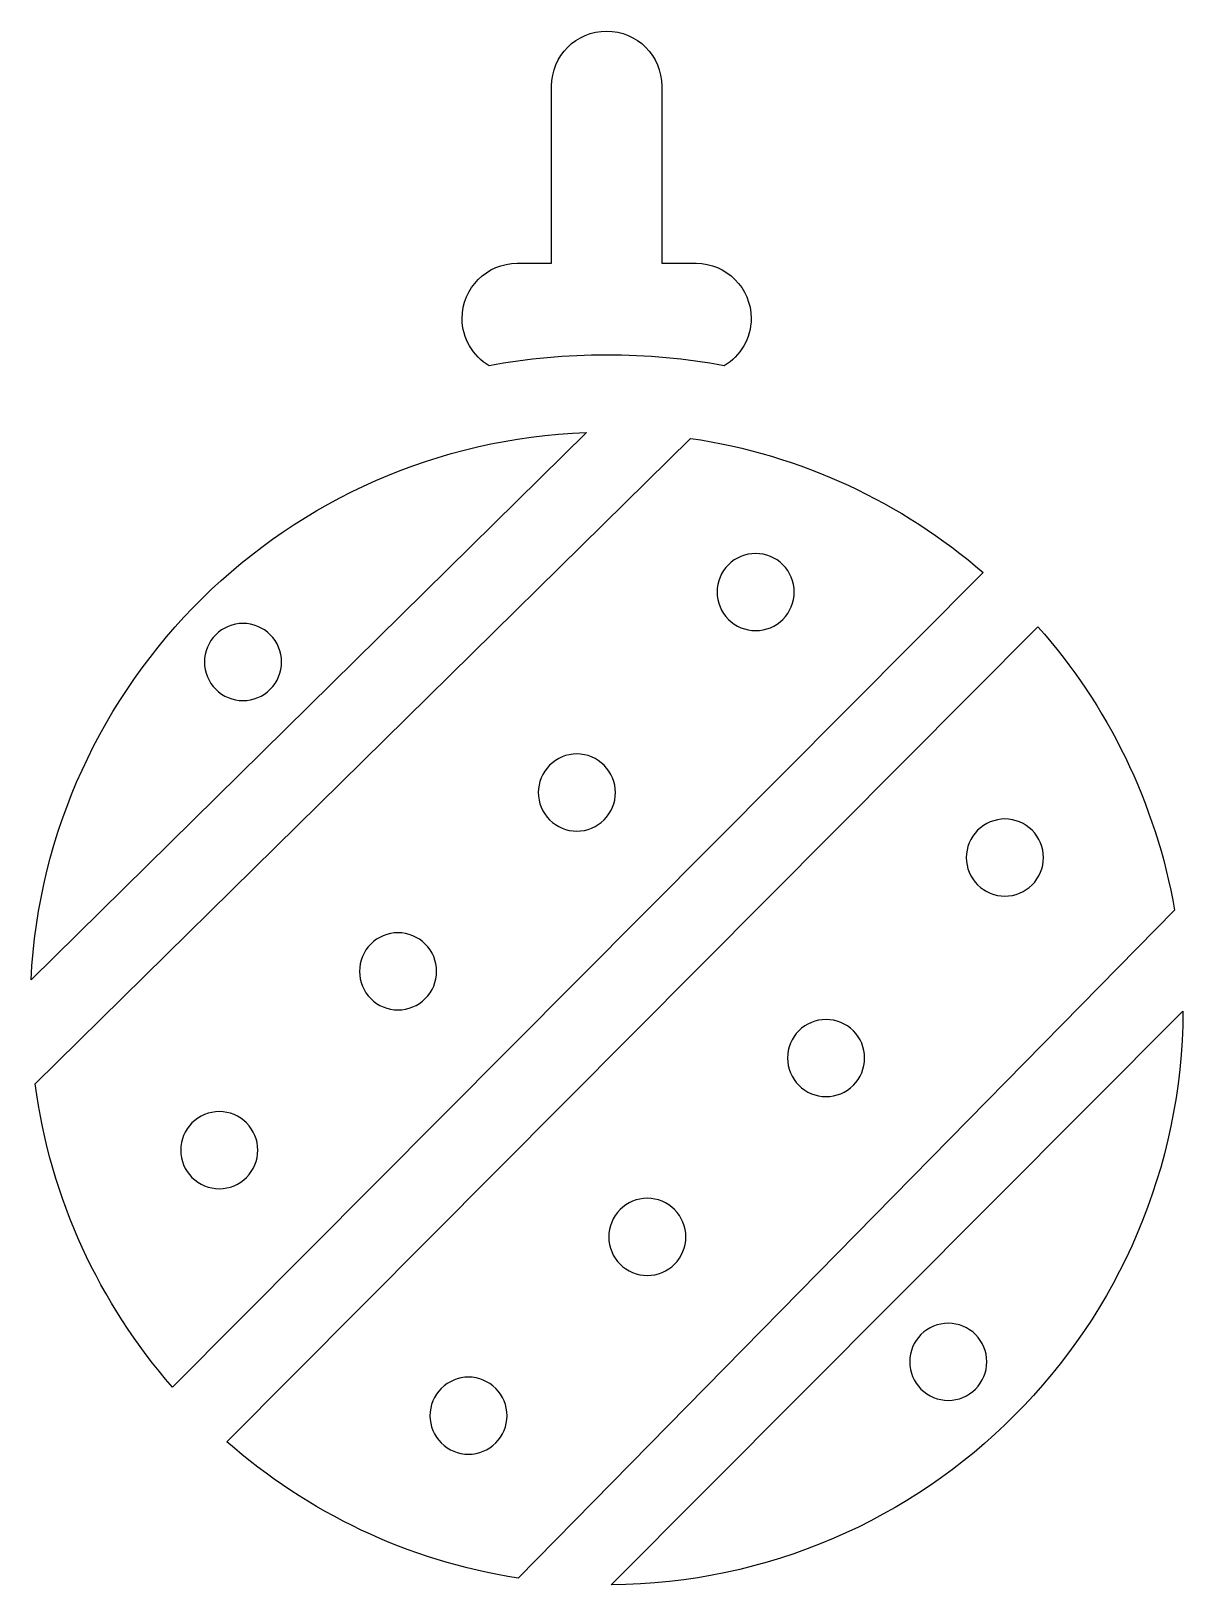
# Model space of a CAD drawing. Header units: centimetres. Extents: x -8 to 8, y -10.8 to 10.8.
import ezdxf

# ---------------------------------------------------------------- set-up
doc = ezdxf.new("R2010")
doc.units = ezdxf.units.CM
doc.header["$MEASUREMENT"] = 0
doc.layers.add('Layer 1', color=7, linetype='Continuous')

msp = doc.modelspace()

# ---------------------------------------------------------------- linework, layer by layer
at = {"layer": 'Layer 1'}
for points, knots in [([(-1.63875, 6.14556), (-1.10855, 6.24234), (-0.5625, 6.29317), (-0.00482, 6.29317), (-0.00482, 6.29317), (0.55286, 6.29317), (1.09891, 6.24233), (1.62911, 6.14556), (1.62911, 6.14556), (1.85275, 6.27924), (2.00297, 6.52302), (2.00297, 6.80247), (2.00297, 6.80247), (2.00297, 7.22525), (1.66012, 7.5681), (1.23734, 7.5681), (1.23734, 7.5681), (1.23734, 7.5681), (0.76073, 7.5681), (0.76073, 7.5681), (0.76073, 7.5681), (0.76073, 7.5681), (0.76073, 10.02937), (0.76073, 10.02937), (0.76073, 10.02937), (0.76073, 10.45215), (0.41788, 10.795), (-0.0049, 10.795), (-0.0049, 10.795), (-0.42768, 10.795), (-0.77053, 10.45215), (-0.77053, 10.02937), (-0.77053, 10.02937), (-0.77053, 10.02937), (-0.77053, 7.56818), (-0.77053, 7.56818), (-0.77053, 7.56818), (-0.77053, 7.56818), (-1.24713, 7.56818), (-1.24713, 7.56818), (-1.24713, 7.56818), (-1.66991, 7.56818), (-2.01276, 7.22533), (-2.01276, 6.80255), (-2.01276, 6.80255), (-2.01261, 6.52309), (-1.86239, 6.27924), (-1.63875, 6.14556)], [0, 0, 0, 0, 0.07692308, 0.07692308, 0.07692308, 0.07692308, 0.15384615, 0.15384615, 0.15384615, 0.15384615, 0.23076923, 0.23076923, 0.23076923, 0.23076923, 0.30769231, 0.30769231, 0.30769231, 0.30769231, 0.38461538, 0.38461538, 0.38461538, 0.38461538, 0.46153846, 0.46153846, 0.46153846, 0.46153846, 0.53846154, 0.53846154, 0.53846154, 0.53846154, 0.61538462, 0.61538462, 0.61538462, 0.61538462, 0.69230769, 0.69230769, 0.69230769, 0.69230769, 0.76923077, 0.76923077, 0.76923077, 0.76923077, 0.84615385, 0.84615385, 0.84615385, 0.84615385, 1, 1, 1, 1]), ([(-8.00336, -2.38739), (-8.00336, -2.38739), (-0.28497, 5.21585), (-0.28497, 5.21585), (-0.28497, 5.21585), (-4.43859, 5.0723), (-7.79878, 1.75084), (-8.00336, -2.38739)], [0, 0, 0, 0, 0.33333333, 0.33333333, 0.33333333, 0.33333333, 1, 1, 1, 1]), ([(-6.03944, -8.04631), (-6.03944, -8.04631), (5.22634, 3.27192), (5.22634, 3.27192), (5.22634, 3.27192), (4.10048, 4.24527), (2.70137, 4.91044), (1.16146, 5.13615), (1.16146, 5.13615), (1.16146, 5.13615), (-7.94487, -3.83435), (-7.94487, -3.83435), (-7.94487, -3.83435), (-7.73501, -5.43421), (-7.05122, -6.88684), (-6.03944, -8.04631)], [0, 0, 0, 0, 0.2, 0.2, 0.2, 0.2, 0.4, 0.4, 0.4, 0.4, 0.6, 0.6, 0.6, 0.6, 1, 1, 1, 1]), ([(1.68699, 3.37918), (1.78652, 3.47948), (1.92441, 3.53613), (2.06598, 3.53613), (2.06598, 3.53613), (2.20686, 3.53613), (2.34467, 3.47947), (2.44412, 3.37918), (2.44412, 3.37918), (2.54449, 3.27957), (2.60192, 3.14176), (2.60192, 3.00019), (2.60192, 3.00019), (2.60192, 2.85931), (2.5445, 2.72142), (2.44412, 2.6212), (2.44412, 2.6212), (2.34459, 2.52167), (2.20677, 2.46425), (2.06598, 2.46425), (2.06598, 2.46425), (1.92434, 2.46425), (1.78653, 2.52167), (1.68699, 2.6212), (1.68699, 2.6212), (1.58669, 2.7215), (1.53004, 2.85931), (1.53004, 3.00019), (1.53004, 3.00019), (1.53004, 3.14176), (1.58677, 3.27958), (1.68699, 3.37918)], [0, 0, 0, 0, 0.11111111, 0.11111111, 0.11111111, 0.11111111, 0.22222222, 0.22222222, 0.22222222, 0.22222222, 0.33333333, 0.33333333, 0.33333333, 0.33333333, 0.44444444, 0.44444444, 0.44444444, 0.44444444, 0.55555556, 0.55555556, 0.55555556, 0.55555556, 0.66666667, 0.66666667, 0.66666667, 0.66666667, 0.77777778, 0.77777778, 0.77777778, 0.77777778, 1, 1, 1, 1]), ([(-5.43697, 2.40752), (-5.33744, 2.50705), (-5.19894, 2.56447), (-5.05798, 2.56447), (-5.05798, 2.56447), (-4.9171, 2.56447), (-4.7786, 2.50705), (-4.67907, 2.40752), (-4.67907, 2.40752), (-4.57946, 2.30791), (-4.52204, 2.16941), (-4.52204, 2.02853), (-4.52204, 2.02853), (-4.52204, 1.88765), (-4.57946, 1.74908), (-4.67907, 1.64954), (-4.67907, 1.64954), (-4.7786, 1.55001), (-4.9171, 1.49259), (-5.05798, 1.49259), (-5.05798, 1.49259), (-5.19893, 1.49259), (-5.33743, 1.55001), (-5.43697, 1.64954), (-5.43697, 1.64954), (-5.53651, 1.74907), (-5.59392, 1.88765), (-5.59392, 2.02853), (-5.59392, 2.02853), (-5.59392, 2.16941), (-5.5365, 2.30791), (-5.43697, 2.40752)], [0, 0, 0, 0, 0.11111111, 0.11111111, 0.11111111, 0.11111111, 0.22222222, 0.22222222, 0.22222222, 0.22222222, 0.33333333, 0.33333333, 0.33333333, 0.33333333, 0.44444444, 0.44444444, 0.44444444, 0.44444444, 0.55555556, 0.55555556, 0.55555556, 0.55555556, 0.66666667, 0.66666667, 0.66666667, 0.66666667, 0.77777778, 0.77777778, 0.77777778, 0.77777778, 1, 1, 1, 1]), ([(5.98861, 2.51831), (5.98861, 2.51831), (-5.28254, -8.80536), (-5.28254, -8.80536), (-5.28254, -8.80536), (-4.16403, -9.78743), (-2.77081, -10.46364), (-1.2345, -10.70144), (-1.2345, -10.70144), (-1.2345, -10.70144), (7.88676, -1.42185), (7.88676, -1.42185), (7.88676, -1.42185), (7.62881, 0.07358), (6.95483, 1.42805), (5.98861, 2.51831)], [0, 0, 0, 0, 0.2, 0.2, 0.2, 0.2, 0.4, 0.4, 0.4, 0.4, 0.6, 0.6, 0.6, 0.6, 1, 1, 1, 1]), ([(-0.79748, 0.59375), (-0.69787, 0.69336), (-0.56006, 0.75078), (-0.41926, 0.75078), (-0.41926, 0.75078), (-0.27762, 0.75078), (-0.13988, 0.69336), (-0.04027, 0.59375), (-0.04027, 0.59375), (0.06003, 0.49345), (0.11745, 0.35572), (0.11745, 0.21484), (0.11745, 0.21484), (0.11745, 0.07389), (0.06003, -0.06461), (-0.04027, -0.16415), (-0.04027, -0.16415), (-0.13988, -0.26368), (-0.27769, -0.3211), (-0.41926, -0.3211), (-0.41926, -0.3211), (-0.56014, -0.3211), (-0.69795, -0.26368), (-0.79748, -0.16415), (-0.79748, -0.16415), (-0.89778, -0.06462), (-0.95443, 0.07388), (-0.95443, 0.21484), (-0.95443, 0.21484), (-0.95443, 0.35563), (-0.89778, 0.49345), (-0.79748, 0.59375)], [0, 0, 0, 0, 0.11111111, 0.11111111, 0.11111111, 0.11111111, 0.22222222, 0.22222222, 0.22222222, 0.22222222, 0.33333333, 0.33333333, 0.33333333, 0.33333333, 0.44444444, 0.44444444, 0.44444444, 0.44444444, 0.55555556, 0.55555556, 0.55555556, 0.55555556, 0.66666667, 0.66666667, 0.66666667, 0.66666667, 0.77777778, 0.77777778, 0.77777778, 0.77777778, 1, 1, 1, 1]), ([(5.52892, -1.22463), (5.38804, -1.22463), (5.25023, -1.16721), (5.15001, -1.0676), (5.15001, -1.0676), (5.0504, -0.96807), (4.99298, -0.82957), (4.99298, -0.68869), (4.99298, -0.68869), (4.99298, -0.54774), (5.0504, -0.40992), (5.15001, -0.3097), (5.15001, -0.3097), (5.24954, -0.21017), (5.38804, -0.15275), (5.52892, -0.15275), (5.52892, -0.15275), (5.66987, -0.15275), (5.80837, -0.21017), (5.90791, -0.3097), (5.90791, -0.3097), (6.00828, -0.41), (6.06486, -0.54773), (6.06486, -0.68869), (6.06486, -0.68869), (6.06486, -0.82957), (6.00828, -0.96807), (5.90791, -1.0676), (5.90791, -1.0676), (5.80838, -1.1672), (5.66987, -1.22463), (5.52892, -1.22463)], [0, 0, 0, 0, 0.11111111, 0.11111111, 0.11111111, 0.11111111, 0.22222222, 0.22222222, 0.22222222, 0.22222222, 0.33333333, 0.33333333, 0.33333333, 0.33333333, 0.44444444, 0.44444444, 0.44444444, 0.44444444, 0.55555556, 0.55555556, 0.55555556, 0.55555556, 0.66666667, 0.66666667, 0.66666667, 0.66666667, 0.77777778, 0.77777778, 0.77777778, 0.77777778, 1, 1, 1, 1]), ([(-3.28271, -1.89065), (-3.18234, -1.79112), (-3.0446, -1.7337), (-2.90372, -1.7337), (-2.90372, -1.7337), (-2.76284, -1.7337), (-2.62427, -1.79112), (-2.52473, -1.89065), (-2.52473, -1.89065), (-2.42443, -1.99102), (-2.36778, -2.12876), (-2.36778, -2.26964), (-2.36778, -2.26964), (-2.36778, -2.41052), (-2.42444, -2.54909), (-2.52473, -2.64863), (-2.52473, -2.64863), (-2.62426, -2.74893), (-2.76284, -2.80558), (-2.90372, -2.80558), (-2.90372, -2.80558), (-3.0446, -2.80558), (-3.18241, -2.74892), (-3.28271, -2.64863), (-3.28271, -2.64863), (-3.38224, -2.5491), (-3.43966, -2.41052), (-3.43966, -2.26964), (-3.43966, -2.26964), (-3.43966, -2.12876), (-3.38225, -1.99026), (-3.28271, -1.89065)], [0, 0, 0, 0, 0.11111111, 0.11111111, 0.11111111, 0.11111111, 0.22222222, 0.22222222, 0.22222222, 0.22222222, 0.33333333, 0.33333333, 0.33333333, 0.33333333, 0.44444444, 0.44444444, 0.44444444, 0.44444444, 0.55555556, 0.55555556, 0.55555556, 0.55555556, 0.66666667, 0.66666667, 0.66666667, 0.66666667, 0.77777778, 0.77777778, 0.77777778, 0.77777778, 1, 1, 1, 1]), ([(8.00328, -2.82127), (8.00328, -2.82127), (0.05627, -10.795), (0.05627, -10.795), (0.05627, -10.795), (4.43285, -10.76208), (7.98499, -7.20113), (8.00328, -2.82127)], [0, 0, 0, 0, 0.33333333, 0.33333333, 0.33333333, 0.33333333, 1, 1, 1, 1]), ([(3.42344, -3.85296), (3.32391, -3.95333), (3.18541, -4.01076), (3.04453, -4.01076), (3.04453, -4.01076), (2.90358, -4.01076), (2.76508, -3.95334), (2.66554, -3.85296), (2.66554, -3.85296), (2.56601, -3.75343), (2.50859, -3.61561), (2.50859, -3.47482), (2.50859, -3.47482), (2.50859, -3.33318), (2.56601, -3.19537), (2.66554, -3.09583), (2.66554, -3.09583), (2.76507, -2.99553), (2.90357, -2.93888), (3.04453, -2.93888), (3.04453, -2.93888), (3.18541, -2.93888), (3.32391, -2.99554), (3.42344, -3.09583), (3.42344, -3.09583), (3.52305, -3.19536), (3.58047, -3.33394), (3.58047, -3.47482), (3.58047, -3.47482), (3.58047, -3.6157), (3.52305, -3.7535), (3.42344, -3.85296)], [0, 0, 0, 0, 0.11111111, 0.11111111, 0.11111111, 0.11111111, 0.22222222, 0.22222222, 0.22222222, 0.22222222, 0.33333333, 0.33333333, 0.33333333, 0.33333333, 0.44444444, 0.44444444, 0.44444444, 0.44444444, 0.55555556, 0.55555556, 0.55555556, 0.55555556, 0.66666667, 0.66666667, 0.66666667, 0.66666667, 0.77777778, 0.77777778, 0.77777778, 0.77777778, 1, 1, 1, 1]), ([(-5.3882, -4.21824), (-5.24732, -4.21824), (-5.10875, -4.27566), (-5.00921, -4.37519), (-5.00921, -4.37519), (-4.90968, -4.47556), (-4.85226, -4.6133), (-4.85226, -4.75418), (-4.85226, -4.75418), (-4.85226, -4.89582), (-4.90968, -5.03363), (-5.00921, -5.13317), (-5.00921, -5.13317), (-5.10874, -5.23347), (-5.24732, -5.29012), (-5.3882, -5.29012), (-5.3882, -5.29012), (-5.52908, -5.29012), (-5.66758, -5.23346), (-5.76719, -5.13317), (-5.76719, -5.13317), (-5.86672, -5.03364), (-5.92414, -4.89575), (-5.92414, -4.75418), (-5.92414, -4.75418), (-5.92414, -4.6133), (-5.86672, -4.47549), (-5.76719, -4.37519), (-5.76719, -4.37519), (-5.66758, -4.27566), (-5.52907, -4.21824), (-5.3882, -4.21824)], [0, 0, 0, 0, 0.11111111, 0.11111111, 0.11111111, 0.11111111, 0.22222222, 0.22222222, 0.22222222, 0.22222222, 0.33333333, 0.33333333, 0.33333333, 0.33333333, 0.44444444, 0.44444444, 0.44444444, 0.44444444, 0.55555556, 0.55555556, 0.55555556, 0.55555556, 0.66666667, 0.66666667, 0.66666667, 0.66666667, 0.77777778, 0.77777778, 0.77777778, 0.77777778, 1, 1, 1, 1]), ([(0.93905, -6.33827), (0.83868, -6.4378), (0.70094, -6.49522), (0.56006, -6.49522), (0.56006, -6.49522), (0.41918, -6.49522), (0.28061, -6.4378), (0.18107, -6.33827), (0.18107, -6.33827), (0.08154, -6.23866), (0.02412, -6.10016), (0.02412, -5.95928), (0.02412, -5.95928), (0.02412, -5.81756), (0.08154, -5.67983), (0.18107, -5.58029), (0.18107, -5.58029), (0.2806, -5.47992), (0.41842, -5.42334), (0.56006, -5.42334), (0.56006, -5.42334), (0.70094, -5.42334), (0.83944, -5.47992), (0.93905, -5.58029), (0.93905, -5.58029), (1.03858, -5.67982), (1.096, -5.81764), (1.096, -5.95928), (1.096, -5.95928), (1.09592, -6.10016), (1.0385, -6.23797), (0.93905, -6.33827)], [0, 0, 0, 0, 0.11111111, 0.11111111, 0.11111111, 0.11111111, 0.22222222, 0.22222222, 0.22222222, 0.22222222, 0.33333333, 0.33333333, 0.33333333, 0.33333333, 0.44444444, 0.44444444, 0.44444444, 0.44444444, 0.55555556, 0.55555556, 0.55555556, 0.55555556, 0.66666667, 0.66666667, 0.66666667, 0.66666667, 0.77777778, 0.77777778, 0.77777778, 0.77777778, 1, 1, 1, 1]), ([(5.12107, -8.07357), (5.02077, -8.17387), (4.88304, -8.23052), (4.74216, -8.23052), (4.74216, -8.23052), (4.60044, -8.23052), (4.46271, -8.17386), (4.36317, -8.07357), (4.36317, -8.07357), (4.2628, -7.97404), (4.20622, -7.83622), (4.20622, -7.69458), (4.20622, -7.69458), (4.20622, -7.5537), (4.2628, -7.41589), (4.36317, -7.31559), (4.36317, -7.31559), (4.4627, -7.21606), (4.60052, -7.1594), (4.74216, -7.1594), (4.74216, -7.1594), (4.88304, -7.1594), (5.02085, -7.21606), (5.12107, -7.31559), (5.12107, -7.31559), (5.22068, -7.41596), (5.2781, -7.5537), (5.2781, -7.69458), (5.2781, -7.69458), (5.27802, -7.8363), (5.2206, -7.97411), (5.12107, -8.07357)], [0, 0, 0, 0, 0.11111111, 0.11111111, 0.11111111, 0.11111111, 0.22222222, 0.22222222, 0.22222222, 0.22222222, 0.33333333, 0.33333333, 0.33333333, 0.33333333, 0.44444444, 0.44444444, 0.44444444, 0.44444444, 0.55555556, 0.55555556, 0.55555556, 0.55555556, 0.66666667, 0.66666667, 0.66666667, 0.66666667, 0.77777778, 0.77777778, 0.77777778, 0.77777778, 1, 1, 1, 1]), ([(-1.54619, -8.82266), (-1.6458, -8.92227), (-1.78361, -8.97969), (-1.92441, -8.97969), (-1.92441, -8.97969), (-2.06605, -8.97969), (-2.20386, -8.92227), (-2.3034, -8.82266), (-2.3034, -8.82266), (-2.4037, -8.72313), (-2.46035, -8.58463), (-2.46035, -8.44375), (-2.46035, -8.44375), (-2.46035, -8.30203), (-2.40369, -8.1643), (-2.3034, -8.06476), (-2.3034, -8.06476), (-2.20387, -7.96439), (-2.06598, -7.90781), (-1.92441, -7.90781), (-1.92441, -7.90781), (-1.78353, -7.90781), (-1.64572, -7.96439), (-1.54619, -8.06476), (-1.54619, -8.06476), (-1.44589, -8.16429), (-1.38924, -8.30211), (-1.38924, -8.44375), (-1.38924, -8.44375), (-1.38931, -8.58463), (-1.44597, -8.72321), (-1.54619, -8.82266)], [0, 0, 0, 0, 0.11111111, 0.11111111, 0.11111111, 0.11111111, 0.22222222, 0.22222222, 0.22222222, 0.22222222, 0.33333333, 0.33333333, 0.33333333, 0.33333333, 0.44444444, 0.44444444, 0.44444444, 0.44444444, 0.55555556, 0.55555556, 0.55555556, 0.55555556, 0.66666667, 0.66666667, 0.66666667, 0.66666667, 0.77777778, 0.77777778, 0.77777778, 0.77777778, 1, 1, 1, 1])]:
    msp.add_open_spline(points, degree=3, knots=knots, dxfattribs=at)

doc.saveas('drawing.dxf')
